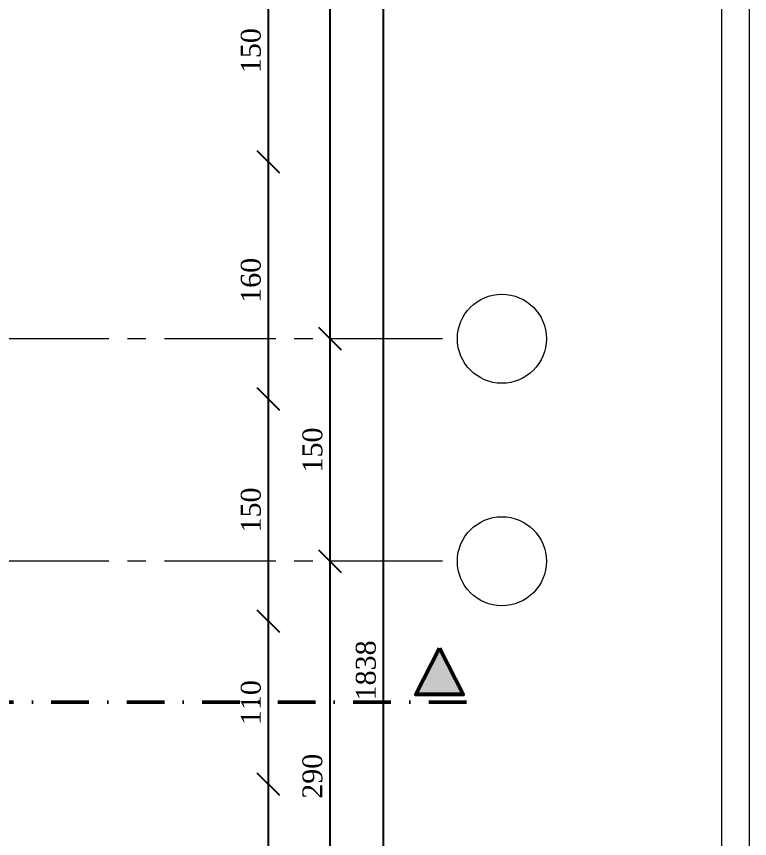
# Model space of a CAD drawing. Header units: millimetres. Extents: x 1373 to 40779, y 1939 to 6439.
# Drawn here: x 15674 to 16168, y 4030 to 4584 of the extents above; entities that cross this region are included whole.
import ezdxf

# ---------------------------------------------------------------- set-up
doc = ezdxf.new("R2010")
doc.units = ezdxf.units.MM
doc.linetypes.add('DASHDOTX2', pattern=[50.8, 25.4, -12.7, 0, -12.7])
doc.linetypes.add('IMPORT-CENTER2', pattern=[112.5, 75, -12.5, 12.5, -12.5])
for name, color, linetype, lineweight in [('A-ANNO-DIMS', 211, 'Continuous', 18), ('A-DETL', 6, 'Continuous', 30), ('A-WALL', 20, 'Continuous', 9), ('kest', 4, 'DASHDOTX2', 50), ('S-GRID', 252, 'IMPORT-CENTER2', 5), ('S-GRID-IDEN', 1, 'Continuous', 18)]:
    doc.layers.add(name, color=color, linetype=linetype, lineweight=lineweight)
doc.styles.add('Times New Roman', font='times.ttf', dxfattribs={"height": 13.4})
doc.dimstyles.new('2_0_mm_-_Arial', dxfattribs={"dimscale": 30.48, "dimtxt": 14.029207, "dimasz": 0.492126, "dimexe": 0.328084, "dimexo": 0.625, "dimgap": 0.164042, "dimtad": 1, "dimdec": 0, "dimtxsty": 'Times New Roman', "dimblk1": 'OBLIQUE', "dimblk2": 'OBLIQUE', "dimsah": 1, "dimcen": 2.5, "dimdle": 0.328084, "dimazin": 3, "dimtfac": 1, "dimtix": 1, "dimtmove": 0, "dimatfit": 3, "dimfxl": 0.656168, "dimfxlon": 1, "dimtvp": 1, "dimarcsym": 2})
doc.dimstyles.new('2_0_mm_-_Arial_2', dxfattribs={"dimscale": 30.48, "dimtxt": 14.029207, "dimasz": 0.492126, "dimexe": 0.328084, "dimexo": 0.625, "dimgap": 0.164042, "dimtad": 1, "dimdec": 0, "dimtxsty": 'Times New Roman', "dimblk1": 'OBLIQUE', "dimblk2": 'OBLIQUE', "dimsah": 1, "dimcen": 2.5, "dimdle": 0.328084, "dimazin": 3, "dimtfac": 1, "dimtix": 1, "dimtmove": 0, "dimatfit": 3, "dimfxl": 0.656168, "dimfxlon": 1, "dimtvp": 1, "dimarcsym": 2})

# ---------------------------------------------------------------- blocks, each defined once
blk = doc.blocks.new('Grid - 3_0mm mit Kreis-1799268-1_ NORMAL KAT')
at = {"layer": 'S-GRID-IDEN'}
blk.add_circle((0, 0), 0.3, dxfattribs=at)
blk = doc.blocks.new('_Oblique')
at = {"color": 0, "linetype": 'ByBlock', "lineweight": -2}
blk.add_line((-0.5, -0.5), (0.5, 0.5), dxfattribs=at)
blk = doc.blocks.new('*D17921')
at = {"layer": 'A-ANNO-DIMS', "color": 0, "lineweight": -2, "transparency": 16777216}
blk.add_line((15843.97, 3906.41), (15843.97, 4076.26), dxfattribs=at)
at = {"layer": 'Defpoints', "color": 0, "transparency": 16777216}
for p in [(15823.97, 4066.26), (15843.97, 4066.26), (15823.97, 3916.41)]:
    blk.add_point(p, dxfattribs=at)
at = {"layer": 'A-ANNO-DIMS', "color": 0, "lineweight": -2, "transparency": 16777216, "xscale": 15, "yscale": 15, "zscale": 15}
for p, rotation in [((15843.97, 4066.26), 90), ((15843.97, 3916.41), 270)]:
    blk.add_blockref('_Oblique', p, dxfattribs=dict(at, rotation=rotation))
at = {"layer": 'A-ANNO-DIMS', "color": 0, "transparency": 16777216, "insert": (15832.15, 3991.33), "char_height": 13.4, "width": 24.2866, "attachment_point": 5, "rotation": 90, "style": 'Times New Roman'}
blk.add_mtext('\\A1;150', dxfattribs=at)
blk = doc.blocks.new('*D17922')
at = {"layer": 'A-ANNO-DIMS', "color": 0, "lineweight": -2, "transparency": 16777216}
blk.add_line((15843.97, 4056.26), (15843.97, 4186.16), dxfattribs=at)
at = {"layer": 'Defpoints', "color": 0, "transparency": 16777216}
for p in [(15823.97, 4176.16), (15843.97, 4176.16), (15823.97, 4066.26)]:
    blk.add_point(p, dxfattribs=at)
at = {"layer": 'A-ANNO-DIMS', "color": 0, "lineweight": -2, "transparency": 16777216, "xscale": 15, "yscale": 15, "zscale": 15}
for p, rotation in [((15843.97, 4176.16), 90), ((15843.97, 4066.26), 270)]:
    blk.add_blockref('_Oblique', p, dxfattribs=dict(at, rotation=rotation))
at = {"layer": 'A-ANNO-DIMS', "color": 0, "transparency": 16777216, "insert": (15832.15, 4121.21), "char_height": 13.4, "width": 36.4299, "attachment_point": 5, "rotation": 90, "style": 'Times New Roman'}
blk.add_mtext('\\A1;110', dxfattribs=at)
blk = doc.blocks.new('*D17923')
at = {"layer": 'A-ANNO-DIMS', "color": 0, "lineweight": -2, "transparency": 16777216}
blk.add_line((15843.97, 4166.16), (15843.97, 4336.02), dxfattribs=at)
at = {"layer": 'Defpoints', "color": 0, "transparency": 16777216}
for p in [(15823.97, 4326.02), (15843.97, 4326.02), (15823.97, 4176.16)]:
    blk.add_point(p, dxfattribs=at)
at = {"layer": 'A-ANNO-DIMS', "color": 0, "lineweight": -2, "transparency": 16777216, "xscale": 15, "yscale": 15, "zscale": 15}
for p, rotation in [((15843.97, 4326.02), 90), ((15843.97, 4176.16), 270)]:
    blk.add_blockref('_Oblique', p, dxfattribs=dict(at, rotation=rotation))
at = {"layer": 'A-ANNO-DIMS', "color": 0, "transparency": 16777216, "insert": (15832.15, 4251.09), "char_height": 13.4, "width": 24.2866, "attachment_point": 5, "rotation": 90, "style": 'Times New Roman'}
blk.add_mtext('\\A1;150', dxfattribs=at)
blk = doc.blocks.new('*D17924')
at = {"layer": 'A-ANNO-DIMS', "color": 0, "lineweight": -2, "transparency": 16777216}
blk.add_line((15843.97, 4316.02), (15843.97, 4495.87), dxfattribs=at)
at = {"layer": 'Defpoints', "color": 0, "transparency": 16777216}
for p in [(15823.97, 4485.87), (15843.97, 4485.87), (15823.97, 4326.02)]:
    blk.add_point(p, dxfattribs=at)
at = {"layer": 'A-ANNO-DIMS', "color": 0, "lineweight": -2, "transparency": 16777216, "xscale": 15, "yscale": 15, "zscale": 15}
for p, rotation in [((15843.97, 4485.87), 90), ((15843.97, 4326.02), 270)]:
    blk.add_blockref('_Oblique', p, dxfattribs=dict(at, rotation=rotation))
at = {"layer": 'A-ANNO-DIMS', "color": 0, "transparency": 16777216, "insert": (15832.15, 4405.94), "char_height": 13.4, "width": 36.4299, "attachment_point": 5, "rotation": 90, "style": 'Times New Roman'}
blk.add_mtext('\\A1;160', dxfattribs=at)
blk = doc.blocks.new('*D17925')
at = {"layer": 'A-ANNO-DIMS', "color": 0, "lineweight": -2, "transparency": 16777216}
blk.add_line((15843.97, 4475.87), (15843.97, 4645.72), dxfattribs=at)
at = {"layer": 'Defpoints', "color": 0, "transparency": 16777216}
for p in [(15823.97, 4635.72), (15843.97, 4635.72), (15823.97, 4485.87)]:
    blk.add_point(p, dxfattribs=at)
at = {"layer": 'A-ANNO-DIMS', "color": 0, "lineweight": -2, "transparency": 16777216, "xscale": 15, "yscale": 15, "zscale": 15}
for p, rotation in [((15843.97, 4635.72), 90), ((15843.97, 4485.87), 270)]:
    blk.add_blockref('_Oblique', p, dxfattribs=dict(at, rotation=rotation))
at = {"layer": 'A-ANNO-DIMS', "color": 0, "transparency": 16777216, "insert": (15832.15, 4560.8), "char_height": 13.4, "width": 24.2866, "attachment_point": 5, "rotation": 90, "style": 'Times New Roman'}
blk.add_mtext('\\A1;150', dxfattribs=at)
blk = doc.blocks.new('*D17930')
at = {"layer": 'A-ANNO-DIMS', "color": 0, "lineweight": -2, "transparency": 16777216}
blk.add_line((15885.5, 3916.56), (15885.5, 4226.56), dxfattribs=at)
at = {"layer": 'Defpoints', "color": 0, "transparency": 16777216}
for p in [(15865.5, 4216.56), (15885.5, 4216.56), (15865.5, 3926.56)]:
    blk.add_point(p, dxfattribs=at)
at = {"layer": 'A-ANNO-DIMS', "color": 0, "lineweight": -2, "transparency": 16777216, "xscale": 15, "yscale": 15, "zscale": 15}
for p, rotation in [((15885.5, 4216.56), 90), ((15885.5, 3926.56), 270)]:
    blk.add_blockref('_Oblique', p, dxfattribs=dict(at, rotation=rotation))
at = {"layer": 'A-ANNO-DIMS', "color": 0, "transparency": 16777216, "insert": (15873.67, 4071.56), "char_height": 13.4, "width": 36.4299, "attachment_point": 5, "rotation": 90, "style": 'Times New Roman'}
blk.add_mtext('\\A1;290', dxfattribs=at)
blk = doc.blocks.new('*D17931')
at = {"layer": 'A-ANNO-DIMS', "color": 0, "lineweight": -2, "transparency": 16777216}
blk.add_line((15885.5, 4206.56), (15885.5, 4376.56), dxfattribs=at)
at = {"layer": 'Defpoints', "color": 0, "transparency": 16777216}
for p in [(15865.5, 4366.56), (15885.5, 4366.56), (15865.5, 4216.56)]:
    blk.add_point(p, dxfattribs=at)
at = {"layer": 'A-ANNO-DIMS', "color": 0, "lineweight": -2, "transparency": 16777216, "xscale": 15, "yscale": 15, "zscale": 15}
for p, rotation in [((15885.5, 4366.56), 90), ((15885.5, 4216.56), 270)]:
    blk.add_blockref('_Oblique', p, dxfattribs=dict(at, rotation=rotation))
at = {"layer": 'A-ANNO-DIMS', "color": 0, "transparency": 16777216, "insert": (15873.69, 4291.56), "char_height": 13.4, "width": 24.2866, "attachment_point": 5, "rotation": 90, "style": 'Times New Roman'}
blk.add_mtext('\\A1;150', dxfattribs=at)
blk = doc.blocks.new('*D17932')
at = {"layer": 'A-ANNO-DIMS', "color": 0, "lineweight": -2, "transparency": 16777216}
blk.add_line((15885.5, 4356.56), (15885.5, 4901.52), dxfattribs=at)
at = {"layer": 'Defpoints', "color": 0, "transparency": 16777216}
for p in [(15865.5, 4891.52), (15885.5, 4891.52), (15865.5, 4366.56)]:
    blk.add_point(p, dxfattribs=at)
at = {"layer": 'A-ANNO-DIMS', "color": 0, "lineweight": -2, "transparency": 16777216, "xscale": 15, "yscale": 15, "zscale": 15}
for p, rotation in [((15885.5, 4891.52), 90), ((15885.5, 4366.56), 270)]:
    blk.add_blockref('_Oblique', p, dxfattribs=dict(at, rotation=rotation))
at = {"layer": 'A-ANNO-DIMS', "color": 0, "transparency": 16777216, "insert": (15873.69, 4629.04), "char_height": 13.4, "width": 36.4299, "attachment_point": 5, "rotation": 90, "style": 'Times New Roman'}
blk.add_mtext('\\A1;525', dxfattribs=at)
blk = doc.blocks.new('*D17936')
at = {"layer": 'A-ANNO-DIMS', "color": 0, "lineweight": -2, "transparency": 16777216}
for p, q in [((15921.51, 3213.81), (15921.51, 5072.09)), ((15903.42, 3223.81), (15931.51, 3223.81))]:
    blk.add_line(p, q, dxfattribs=at)
at = {"layer": 'Defpoints', "color": 0, "transparency": 16777216}
for p in [(15901.51, 5062.09), (15921.51, 5062.09), (15901.51, 3223.81)]:
    blk.add_point(p, dxfattribs=at)
at = {"layer": 'A-ANNO-DIMS', "color": 0, "lineweight": -2, "transparency": 16777216, "xscale": 15, "yscale": 15, "zscale": 15}
for p, rotation in [((15921.51, 5062.09), 90), ((15921.51, 3223.81), 270)]:
    blk.add_blockref('_Oblique', p, dxfattribs=dict(at, rotation=rotation))
at = {"layer": 'A-ANNO-DIMS', "color": 0, "transparency": 16777216, "insert": (15909.69, 4142.95), "char_height": 13.4, "width": 36.4299, "attachment_point": 5, "rotation": 90, "style": 'Times New Roman'}
blk.add_mtext('\\A1;1838', dxfattribs=at)
blk = doc.blocks.new('KESİT')
at = {"layer": 'A-WALL'}
blk.add_hatch(color=4, dxfattribs=at).paths.add_polyline_path([(15959.31, 4158.03), (15975.29, 4126.64), (15943.32, 4126.64)])
at = {"layer": 'A-WALL', "color": 4, "lineweight": 53}
blk.add_lwpolyline([(15959.31, 4158.03), (15975.29, 4126.64), (15943.32, 4126.64), (15959.31, 4158.03)], dxfattribs=at)
at = {"layer": 'kest'}
blk.add_line((12999.87, 4121.54), (15977.83, 4121.54), dxfattribs=at)

msp = doc.modelspace()

# ---------------------------------------------------------------- linework, layer by layer
at = {"layer": 'A-ANNO-DIMS', "lineweight": 18, "ltscale": 2}
for points in [[(12852.17, 1972.36), (16168.37, 1969.9), (16168.37, 6402.41), (12852.17, 6404.86)], [(12870.92, 1991.11), (16149.62, 1988.65), (16149.62, 6383.66), (12870.92, 6386.11)]]:
    msp.add_lwpolyline(points, close=True, dxfattribs=at)
at = {"layer": 'S-GRID', "lineweight": 18}
for p, q in [((15961.37, 4366.56), (12987.74, 4366.56)), ((15961.37, 4216.56), (12987.74, 4216.56))]:
    msp.add_line(p, q, dxfattribs=at)

# ---------------------------------------------------------------- block references
at = {"layer": 'A-DETL'}
msp.add_blockref('KESİT', (0, 0), dxfattribs=at)
at = {"layer": 'S-GRID-IDEN', "xscale": 99.99999999999993, "yscale": 99.99999999999993, "zscale": 99.99999999999993, "rotation": 89.99999999999982}
for p in [(16001.37, 4366.56), (16001.37, 4216.56)]:
    msp.add_blockref('Grid - 3_0mm mit Kreis-1799268-1_ NORMAL KAT', p, dxfattribs=at)

# ---------------------------------------------------------------- dimensions: what is measured, and where the dimension line sits
at = {"layer": 'A-ANNO-DIMS'}
for base, p1, p2, dimstyle, override, picture, middle in [((15921.51, 5062.09), (15901.51, 3223.81), (15901.51, 5062.09), '2_0_mm_-_Arial_2', {"dimse1": 0, "dimse2": 1, "dimfxl": 1838.28041}, '*D17936', (15909.69, 4142.95)), ((15885.5, 4891.52), (15865.5, 4366.56), (15865.5, 4891.52), '2_0_mm_-_Arial', {"dimse1": 1, "dimse2": 1, "dimfxl": 524.957777}, '*D17932', (15873.69, 4629.04)), ((15843.97, 4635.72), (15823.97, 4485.87), (15823.97, 4635.72), '2_0_mm_-_Arial', {"dimse1": 1, "dimse2": 1, "dimfxl": 149.858167}, '*D17925', (15832.15, 4560.8)), ((15843.97, 4485.87), (15823.97, 4326.02), (15823.97, 4485.87), '2_0_mm_-_Arial', {"dimse1": 1, "dimse2": 1, "dimfxl": 159.848711}, '*D17924', (15832.15, 4405.94)), ((15885.5, 4366.56), (15865.5, 4216.56), (15865.5, 4366.56), '2_0_mm_-_Arial', {"dimse1": 1, "dimse2": 1, "dimfxl": 150}, '*D17931', (15873.69, 4291.56)), ((15843.97, 4326.02), (15823.97, 4176.16), (15823.97, 4326.02), '2_0_mm_-_Arial', {"dimse1": 1, "dimse2": 1, "dimfxl": 149.858167}, '*D17923', (15832.15, 4251.09)), ((15885.5, 4216.56), (15865.5, 3926.56), (15865.5, 4216.56), '2_0_mm_-_Arial', {"dimse1": 1, "dimse2": 1, "dimfxl": 290}, '*D17930', (15873.67, 4071.56)), ((15843.97, 4176.16), (15823.97, 4066.26), (15823.97, 4176.16), '2_0_mm_-_Arial', {"dimse1": 1, "dimse2": 1, "dimfxl": 109.895989}, '*D17922', (15832.15, 4121.21)), ((15843.97, 4066.26), (15823.97, 3916.41), (15823.97, 4066.26), '2_0_mm_-_Arial', {"dimse1": 1, "dimse2": 1, "dimfxl": 149.858167}, '*D17921', (15832.15, 3991.33))]:
    dim = msp.add_linear_dim(base=base, p1=p1, p2=p2, angle=90, dimstyle=dimstyle, override=override, dxfattribs=at)
    dim.commit()
    dim.dimension.update_dxf_attribs({"geometry": picture, "text_midpoint": middle})

doc.saveas('drawing.dxf')
